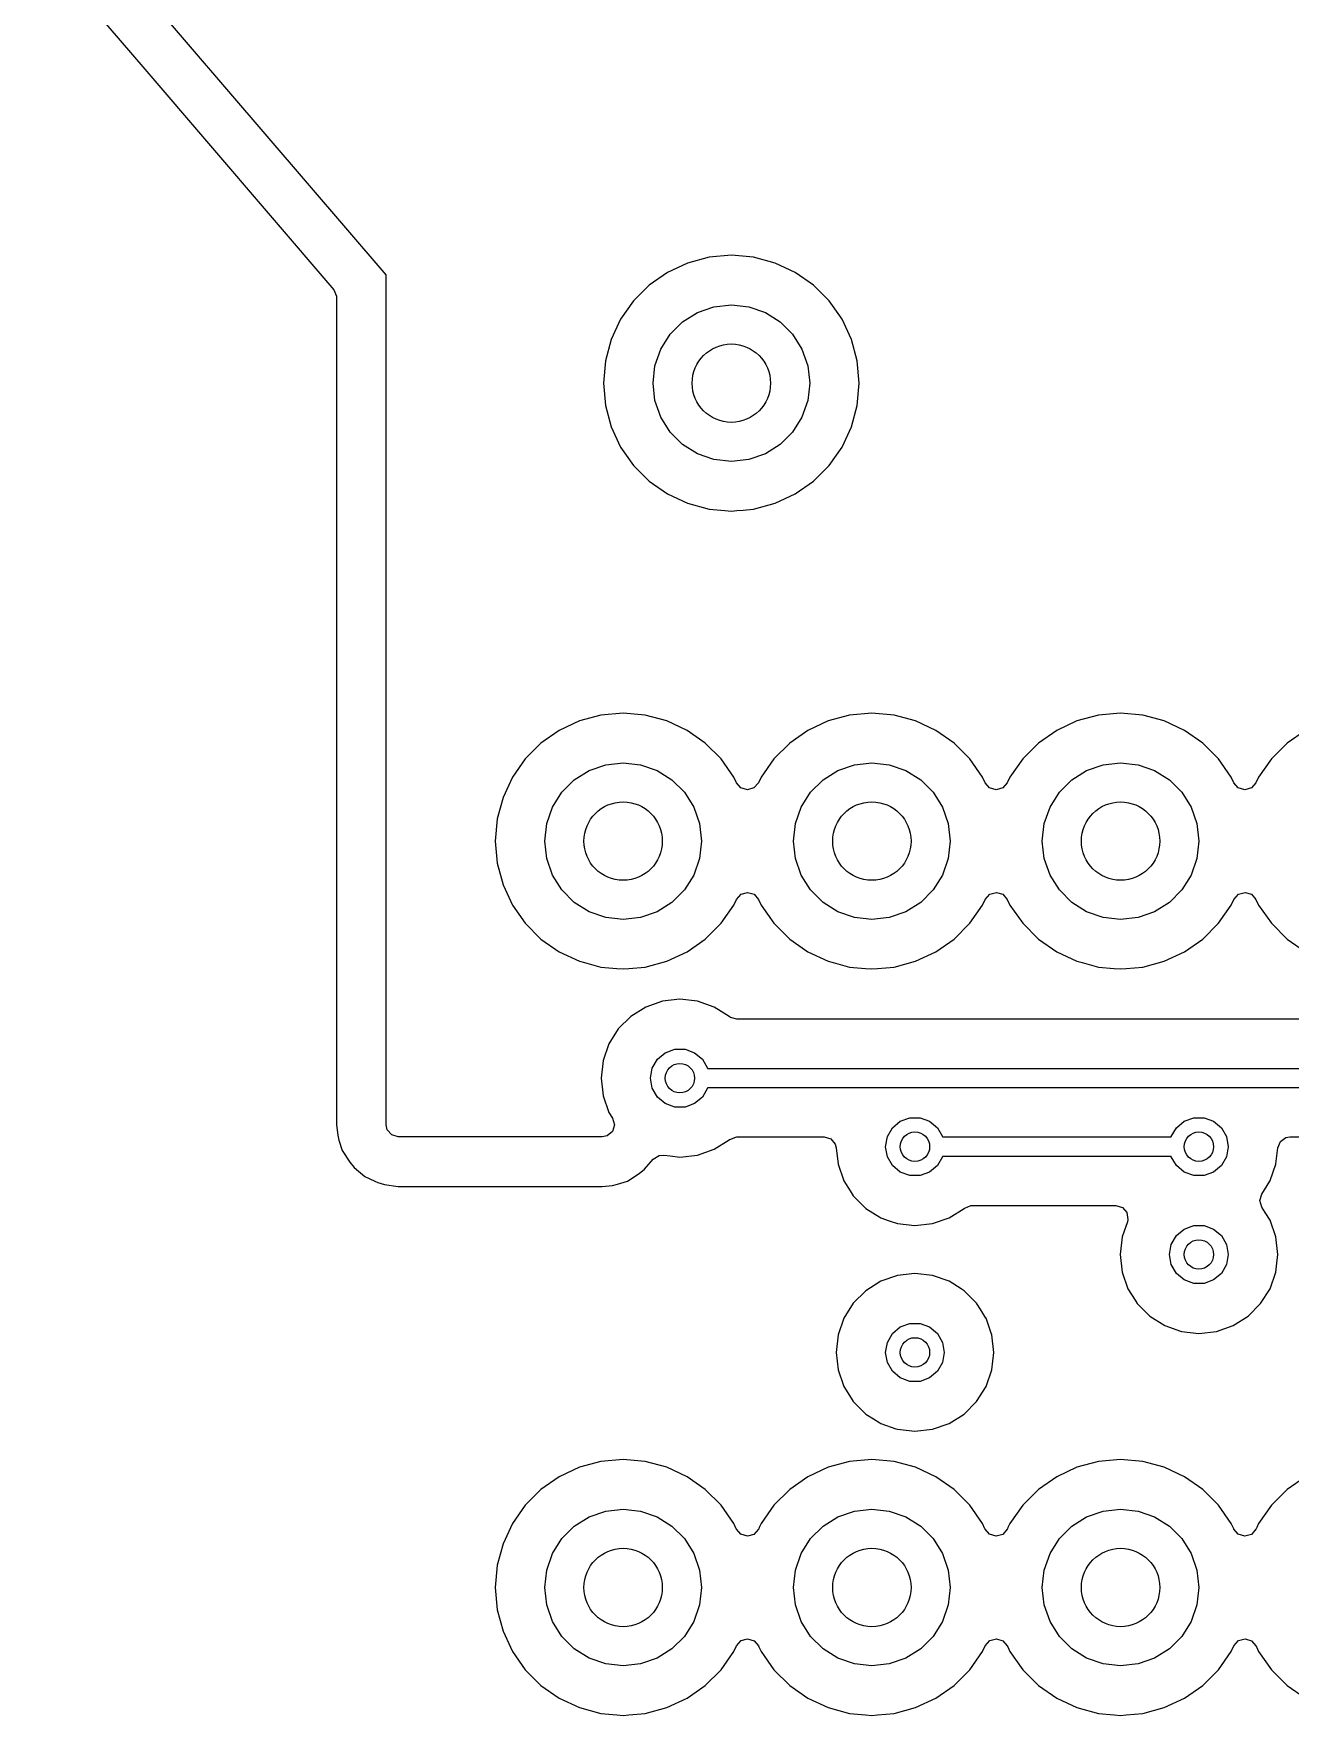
# Model space of a CAD drawing. Extents: x 2.85 to 10.26, y -4.55 to -2.42.
# Drawn here: x 5.685 to 6.19, y -3.776 to -3.1 of the extents above; entities that cross this region are included whole.
import ezdxf

# ---------------------------------------------------------------- set-up
doc = ezdxf.new("R2010")
doc.units = 0
doc.header["$MEASUREMENT"] = 0
doc.layers.add('BLACK', color=7, linetype='CONTINUOUS')

msp = doc.modelspace()

# ---------------------------------------------------------------- linework, layer by layer
at = {"layer": 'BLACK', "linetype": 'CONTINUOUS'}
for p, q in [((5.82677, -3.19685), (5.68504, -3.0315)), ((5.68582, -3.06299), (5.72969, -3.11417)), ((5.72969, -3.11417), (5.80569, -3.20284)), ((5.95663, -3.18974), (5.94797, -3.19206)), ((5.96555, -3.18896), (5.95663, -3.18974)), ((5.95663, -3.18974), (5.95663, -3.18974)), ((5.97448, -3.18974), (5.96555, -3.18896)), ((5.96555, -3.18896), (5.96555, -3.18896)), ((5.98313, -3.19206), (5.97448, -3.18974)), ((5.97448, -3.18974), (5.97448, -3.18974)), ((5.97448, -3.18974), (5.97448, -3.18974)), ((5.97448, -3.18974), (5.97448, -3.18974)), ((5.97448, -3.18974), (5.97448, -3.18974)), ((5.82677, -3.24035), (5.82677, -3.19685)), ((5.82677, -3.19685), (5.82677, -3.19685)), ((5.93985, -3.19584), (5.93251, -3.20098)), ((5.94797, -3.19206), (5.93985, -3.19584)), ((5.93985, -3.19584), (5.93985, -3.19584)), ((5.94797, -3.19206), (5.94797, -3.19206)), ((5.99125, -3.19584), (5.98313, -3.19206)), ((5.98313, -3.19206), (5.98313, -3.19206)), ((5.99859, -3.20098), (5.99125, -3.19584)), ((5.99125, -3.19584), (5.99125, -3.19584)), ((5.80569, -3.20284), (5.80682, -3.20535)), ((5.93251, -3.20098), (5.92618, -3.20732)), ((6.00492, -3.20732), (5.99859, -3.20098)), ((5.80682, -3.20535), (5.80687, -3.20602)), ((5.80687, -3.20602), (5.80687, -3.24035)), ((5.92618, -3.20732), (5.92104, -3.21466)), ((5.95189, -3.21198), (5.95854, -3.20965)), ((5.95854, -3.20965), (5.96555, -3.20886)), ((5.96555, -3.20886), (5.97256, -3.20965)), ((5.97256, -3.20965), (5.97922, -3.21198)), ((6.00621, -3.20916), (6.00492, -3.20732)), ((6.01006, -3.21466), (6.00621, -3.20916)), ((5.92104, -3.21466), (5.91725, -3.22278)), ((5.92104, -3.21466), (5.92104, -3.21466)), ((5.94093, -3.22072), (5.94591, -3.21573)), ((5.94591, -3.21573), (5.95189, -3.21198)), ((5.97922, -3.21198), (5.98519, -3.21573)), ((5.98519, -3.21573), (5.99018, -3.22072)), ((6.01385, -3.22278), (6.01006, -3.21466)), ((5.91725, -3.22278), (5.91494, -3.23143)), ((5.91725, -3.22278), (5.91725, -3.22278)), ((5.93717, -3.22669), (5.94093, -3.22072)), ((5.99018, -3.22072), (5.99393, -3.22669)), ((6.01617, -3.23143), (6.01385, -3.22278)), ((5.93484, -3.23335), (5.93717, -3.22669)), ((5.99393, -3.22669), (5.99626, -3.23335)), ((5.91494, -3.23143), (5.91415, -3.24035)), ((5.91494, -3.23143), (5.91494, -3.23143)), ((5.93406, -3.24035), (5.93484, -3.23335)), ((5.99626, -3.23335), (5.99705, -3.24035)), ((6.01695, -3.24035), (6.01617, -3.23143)), ((5.80687, -3.24035), (5.80687, -3.29134)), ((5.82677, -3.53843), (5.82677, -3.24035)), ((5.91415, -3.24035), (5.91494, -3.24928)), ((5.91415, -3.24035), (5.91415, -3.24035)), ((5.93484, -3.24736), (5.93406, -3.24035)), ((5.99705, -3.24035), (5.99626, -3.24736)), ((6.01617, -3.24928), (6.01695, -3.24035)), ((5.91494, -3.24928), (5.91494, -3.24928)), ((5.91494, -3.24928), (5.91725, -3.25793)), ((5.93717, -3.25402), (5.93484, -3.24736)), ((5.99626, -3.24736), (5.99393, -3.25402)), ((6.01385, -3.25793), (6.01617, -3.24928)), ((5.91725, -3.25793), (5.91725, -3.25793)), ((5.91725, -3.25793), (5.92104, -3.26605)), ((5.94093, -3.25999), (5.93717, -3.25402)), ((5.99393, -3.25402), (5.99018, -3.25999)), ((6.01006, -3.26605), (6.01385, -3.25793)), ((5.94591, -3.26498), (5.94093, -3.25999)), ((5.99018, -3.25999), (5.98519, -3.26498)), ((5.92104, -3.26605), (5.92104, -3.26605)), ((5.92104, -3.26605), (5.92618, -3.27339)), ((5.95189, -3.26873), (5.94591, -3.26498)), ((5.95854, -3.27106), (5.95189, -3.26873)), ((5.96555, -3.27185), (5.95854, -3.27106)), ((5.97256, -3.27106), (5.96555, -3.27185)), ((5.97922, -3.26873), (5.97256, -3.27106)), ((5.98519, -3.26498), (5.97922, -3.26873)), ((6.00492, -3.27339), (6.01006, -3.26605)), ((5.92618, -3.27339), (5.93251, -3.27973)), ((5.99859, -3.27973), (6.00492, -3.27339)), ((5.93251, -3.27973), (5.93251, -3.27973)), ((5.93251, -3.27973), (5.93985, -3.28486)), ((5.93985, -3.28486), (5.94797, -3.28865)), ((5.98313, -3.28865), (5.99125, -3.28486)), ((5.99125, -3.28486), (5.99859, -3.27973)), ((5.80687, -3.29134), (5.80687, -3.53843)), ((5.94797, -3.28865), (5.95663, -3.29097)), ((5.95663, -3.29097), (5.963, -3.29153)), ((5.963, -3.29153), (5.96555, -3.29175)), ((5.96555, -3.29175), (5.96778, -3.29156)), ((5.96555, -3.29175), (5.96555, -3.29175)), ((5.96555, -3.29175), (5.96555, -3.29175)), ((5.96778, -3.29156), (5.97026, -3.29134)), ((5.97026, -3.29134), (5.97448, -3.29097)), ((5.97448, -3.29097), (5.98313, -3.28865)), ((5.90447, -3.37611), (5.89635, -3.3799)), ((5.91312, -3.37379), (5.90447, -3.37611)), ((5.90447, -3.37611), (5.90447, -3.37611)), ((5.92205, -3.37301), (5.91312, -3.37379)), ((5.91312, -3.37379), (5.91312, -3.37379)), ((5.93097, -3.37379), (5.92205, -3.37301)), ((5.92205, -3.37301), (5.92205, -3.37301)), ((5.93963, -3.37611), (5.93097, -3.37379)), ((5.93097, -3.37379), (5.93097, -3.37379)), ((5.93097, -3.37379), (5.93097, -3.37379)), ((5.93097, -3.37379), (5.93097, -3.37379)), ((5.93097, -3.37379), (5.93097, -3.37379)), ((5.94775, -3.3799), (5.93963, -3.37611)), ((5.93963, -3.37611), (5.93963, -3.37611)), ((6.00447, -3.37611), (5.99635, -3.3799)), ((6.01312, -3.37379), (6.00447, -3.37611)), ((6.00447, -3.37611), (6.00447, -3.37611)), ((6.02205, -3.37301), (6.01312, -3.37379)), ((6.01312, -3.37379), (6.01312, -3.37379)), ((6.03097, -3.37379), (6.02205, -3.37301)), ((6.02205, -3.37301), (6.02205, -3.37301)), ((6.03963, -3.37611), (6.03097, -3.37379)), ((6.03097, -3.37379), (6.03097, -3.37379)), ((6.03097, -3.37379), (6.03097, -3.37379)), ((6.03097, -3.37379), (6.03097, -3.37379)), ((6.03097, -3.37379), (6.03097, -3.37379)), ((6.04775, -3.3799), (6.03963, -3.37611)), ((6.03963, -3.37611), (6.03963, -3.37611)), ((6.10447, -3.37611), (6.09635, -3.3799)), ((6.11312, -3.37379), (6.10447, -3.37611)), ((6.10447, -3.37611), (6.10447, -3.37611)), ((6.12205, -3.37301), (6.11312, -3.37379)), ((6.11312, -3.37379), (6.11312, -3.37379)), ((6.13097, -3.37379), (6.12205, -3.37301)), ((6.12205, -3.37301), (6.12205, -3.37301)), ((6.13963, -3.37611), (6.13097, -3.37379)), ((6.13097, -3.37379), (6.13097, -3.37379)), ((6.13097, -3.37379), (6.13097, -3.37379)), ((6.13097, -3.37379), (6.13097, -3.37379)), ((6.13097, -3.37379), (6.13097, -3.37379)), ((6.14775, -3.3799), (6.13963, -3.37611)), ((6.13963, -3.37611), (6.13963, -3.37611)), ((5.88901, -3.38504), (5.88268, -3.39137)), ((5.89635, -3.3799), (5.88901, -3.38504)), ((5.89635, -3.3799), (5.89635, -3.3799)), ((5.95508, -3.38504), (5.94775, -3.3799)), ((5.94775, -3.3799), (5.94775, -3.3799)), ((5.96142, -3.39137), (5.95508, -3.38504)), ((5.98901, -3.38504), (5.98268, -3.39137)), ((5.99635, -3.3799), (5.98901, -3.38504)), ((5.99635, -3.3799), (5.99635, -3.3799)), ((6.05508, -3.38504), (6.04775, -3.3799)), ((6.04775, -3.3799), (6.04775, -3.3799)), ((6.06142, -3.39137), (6.05508, -3.38504)), ((6.08901, -3.38504), (6.08268, -3.39137)), ((6.09635, -3.3799), (6.08901, -3.38504)), ((6.09635, -3.3799), (6.09635, -3.3799)), ((6.15508, -3.38504), (6.14775, -3.3799)), ((6.14775, -3.3799), (6.14775, -3.3799)), ((6.16142, -3.39137), (6.15508, -3.38504)), ((6.18901, -3.38504), (6.18268, -3.39137)), ((6.19635, -3.3799), (6.18901, -3.38504)), ((5.88268, -3.39137), (5.87754, -3.39871)), ((5.91504, -3.3937), (5.92205, -3.39291)), ((5.92205, -3.39291), (5.92906, -3.3937)), ((5.96654, -3.39869), (5.96142, -3.39137)), ((5.96142, -3.39137), (5.96142, -3.39137)), ((5.98268, -3.39137), (5.97754, -3.39871)), ((6.01504, -3.3937), (6.02205, -3.39291)), ((6.02205, -3.39291), (6.02906, -3.3937)), ((6.06654, -3.39869), (6.06142, -3.39137)), ((6.06142, -3.39137), (6.06142, -3.39137)), ((6.08268, -3.39137), (6.07754, -3.39871)), ((6.11504, -3.3937), (6.12205, -3.39291)), ((6.12205, -3.39291), (6.12906, -3.3937)), ((6.16654, -3.39869), (6.16142, -3.39137)), ((6.16142, -3.39137), (6.16142, -3.39137)), ((6.18268, -3.39137), (6.17754, -3.39871)), ((5.87754, -3.39871), (5.87375, -3.40683)), ((5.87754, -3.39871), (5.87754, -3.39871)), ((5.89742, -3.40477), (5.90241, -3.39978)), ((5.90241, -3.39978), (5.90838, -3.39603)), ((5.90838, -3.39603), (5.91504, -3.3937)), ((5.92906, -3.3937), (5.93571, -3.39603)), ((5.93571, -3.39603), (5.94168, -3.39978)), ((5.94168, -3.39978), (5.94667, -3.40477)), ((5.96656, -3.39871), (5.96654, -3.39869)), ((5.96762, -3.401), (5.96656, -3.39871)), ((5.96656, -3.39871), (5.96656, -3.39871)), ((5.97754, -3.39871), (5.97647, -3.401)), ((5.97754, -3.39871), (5.97754, -3.39871)), ((5.99742, -3.40477), (6.00241, -3.39978)), ((6.00241, -3.39978), (6.00838, -3.39603)), ((6.00838, -3.39603), (6.01504, -3.3937)), ((6.02906, -3.3937), (6.03571, -3.39603)), ((6.03571, -3.39603), (6.04168, -3.39978)), ((6.04168, -3.39978), (6.04667, -3.40477)), ((6.06656, -3.39871), (6.06654, -3.39869)), ((6.06762, -3.401), (6.06656, -3.39871)), ((6.06656, -3.39871), (6.06656, -3.39871)), ((6.07754, -3.39871), (6.07647, -3.401)), ((6.07754, -3.39871), (6.07754, -3.39871)), ((6.09742, -3.40477), (6.10241, -3.39978)), ((6.10241, -3.39978), (6.10838, -3.39603)), ((6.10838, -3.39603), (6.11504, -3.3937)), ((6.12906, -3.3937), (6.13571, -3.39603)), ((6.13571, -3.39603), (6.14168, -3.39978)), ((6.14168, -3.39978), (6.14667, -3.40477)), ((6.16656, -3.39871), (6.16654, -3.39869)), ((6.16762, -3.401), (6.16656, -3.39871)), ((6.16656, -3.39871), (6.16656, -3.39871)), ((6.17754, -3.39871), (6.17647, -3.401)), ((6.17754, -3.39871), (6.17754, -3.39871)), ((5.89367, -3.41074), (5.89742, -3.40477)), ((5.94667, -3.40477), (5.95042, -3.41074)), ((5.96938, -3.40302), (5.96762, -3.401)), ((5.97201, -3.40381), (5.96938, -3.40302)), ((5.97465, -3.40306), (5.97201, -3.40381)), ((5.97647, -3.401), (5.97465, -3.40306)), ((5.99367, -3.41074), (5.99742, -3.40477)), ((6.04667, -3.40477), (6.05042, -3.41074)), ((6.06938, -3.40302), (6.06762, -3.401)), ((6.07201, -3.40381), (6.06938, -3.40302)), ((6.07465, -3.40306), (6.07201, -3.40381)), ((6.07647, -3.401), (6.07465, -3.40306)), ((6.09367, -3.41074), (6.09742, -3.40477)), ((6.14667, -3.40477), (6.15042, -3.41074)), ((6.16938, -3.40302), (6.16762, -3.401)), ((6.17201, -3.40381), (6.16938, -3.40302)), ((6.17465, -3.40306), (6.17201, -3.40381)), ((6.17647, -3.401), (6.17465, -3.40306)), ((5.87375, -3.40683), (5.87143, -3.41548)), ((5.87375, -3.40683), (5.87375, -3.40683)), ((5.89134, -3.4174), (5.89367, -3.41074)), ((5.95042, -3.41074), (5.95275, -3.4174)), ((5.99134, -3.4174), (5.99367, -3.41074)), ((6.05042, -3.41074), (6.05275, -3.4174)), ((6.09134, -3.4174), (6.09367, -3.41074)), ((6.15042, -3.41074), (6.15275, -3.4174)), ((5.87143, -3.41548), (5.87065, -3.42441)), ((5.87143, -3.41548), (5.87143, -3.41548)), ((5.89055, -3.42441), (5.89134, -3.4174)), ((5.95275, -3.4174), (5.95354, -3.42441)), ((5.99055, -3.42441), (5.99134, -3.4174)), ((6.05275, -3.4174), (6.05354, -3.42441)), ((6.09055, -3.42441), (6.09134, -3.4174)), ((6.15275, -3.4174), (6.15354, -3.42441)), ((5.87065, -3.42441), (5.87065, -3.42441)), ((5.87065, -3.42441), (5.87143, -3.43333)), ((5.89134, -3.43142), (5.89055, -3.42441)), ((5.95354, -3.42441), (5.95275, -3.43142)), ((5.99134, -3.43142), (5.99055, -3.42441)), ((6.05354, -3.42441), (6.05275, -3.43142)), ((6.09134, -3.43142), (6.09055, -3.42441)), ((6.15354, -3.42441), (6.15275, -3.43142)), ((5.87143, -3.43333), (5.87143, -3.43333)), ((5.87143, -3.43333), (5.87375, -3.44199)), ((5.89367, -3.43808), (5.89134, -3.43142)), ((5.95275, -3.43142), (5.95042, -3.43808)), ((5.99367, -3.43808), (5.99134, -3.43142)), ((6.05275, -3.43142), (6.05042, -3.43808)), ((6.09367, -3.43808), (6.09134, -3.43142)), ((6.15275, -3.43142), (6.15042, -3.43808)), ((5.89742, -3.44405), (5.89367, -3.43808)), ((5.95042, -3.43808), (5.94667, -3.44405)), ((5.99742, -3.44405), (5.99367, -3.43808)), ((6.05042, -3.43808), (6.04667, -3.44405)), ((6.09742, -3.44405), (6.09367, -3.43808)), ((6.15042, -3.43808), (6.14667, -3.44405)), ((5.87375, -3.44199), (5.87375, -3.44199)), ((5.87375, -3.44199), (5.87754, -3.45011)), ((5.90241, -3.44903), (5.89742, -3.44405)), ((5.94667, -3.44405), (5.94168, -3.44903)), ((5.96762, -3.44782), (5.96944, -3.44576)), ((5.96944, -3.44576), (5.97209, -3.44501)), ((5.97209, -3.44501), (5.97472, -3.4458)), ((5.97472, -3.4458), (5.97647, -3.44782)), ((6.00241, -3.44903), (5.99742, -3.44405)), ((6.04667, -3.44405), (6.04168, -3.44903)), ((6.06762, -3.44782), (6.06944, -3.44576)), ((6.06944, -3.44576), (6.07209, -3.44501)), ((6.07209, -3.44501), (6.07472, -3.4458)), ((6.07472, -3.4458), (6.07647, -3.44782)), ((6.10241, -3.44903), (6.09742, -3.44405)), ((6.14667, -3.44405), (6.14168, -3.44903)), ((6.16762, -3.44782), (6.16944, -3.44576)), ((6.16944, -3.44576), (6.17209, -3.44501)), ((6.17209, -3.44501), (6.17472, -3.4458)), ((6.17472, -3.4458), (6.17647, -3.44782)), ((5.87754, -3.45011), (5.87754, -3.45011)), ((5.87754, -3.45011), (5.88268, -3.45745)), ((5.90838, -3.45279), (5.90241, -3.44903)), ((5.91504, -3.45512), (5.90838, -3.45279)), ((5.93571, -3.45279), (5.92906, -3.45512)), ((5.94168, -3.44903), (5.93571, -3.45279)), ((5.96142, -3.45745), (5.96656, -3.45011)), ((5.96656, -3.45011), (5.96762, -3.44782)), ((5.97647, -3.44782), (5.97754, -3.45011)), ((5.97754, -3.45011), (5.97754, -3.45011)), ((5.97754, -3.45011), (5.98268, -3.45745)), ((6.00838, -3.45279), (6.00241, -3.44903)), ((6.01504, -3.45512), (6.00838, -3.45279)), ((6.03571, -3.45279), (6.02906, -3.45512)), ((6.04168, -3.44903), (6.03571, -3.45279)), ((6.06142, -3.45745), (6.06656, -3.45011)), ((6.06656, -3.45011), (6.06762, -3.44782)), ((6.07647, -3.44782), (6.07754, -3.45011)), ((6.07754, -3.45011), (6.07754, -3.45011)), ((6.07754, -3.45011), (6.08268, -3.45745)), ((6.10838, -3.45279), (6.10241, -3.44903)), ((6.11504, -3.45512), (6.10838, -3.45279)), ((6.13571, -3.45279), (6.12906, -3.45512)), ((6.14168, -3.44903), (6.13571, -3.45279)), ((6.16142, -3.45745), (6.16656, -3.45011)), ((6.16656, -3.45011), (6.16762, -3.44782)), ((6.17647, -3.44782), (6.17754, -3.45011)), ((6.17754, -3.45011), (6.17754, -3.45011)), ((6.17754, -3.45011), (6.18268, -3.45745)), ((5.88268, -3.45745), (5.88901, -3.46378)), ((5.92205, -3.45591), (5.91504, -3.45512)), ((5.92906, -3.45512), (5.92205, -3.45591)), ((5.95508, -3.46378), (5.96142, -3.45745)), ((5.98268, -3.45745), (5.98901, -3.46378)), ((6.02205, -3.45591), (6.01504, -3.45512)), ((6.02906, -3.45512), (6.02205, -3.45591)), ((6.05508, -3.46378), (6.06142, -3.45745)), ((6.08268, -3.45745), (6.08901, -3.46378)), ((6.12205, -3.45591), (6.11504, -3.45512)), ((6.12906, -3.45512), (6.12205, -3.45591)), ((6.15508, -3.46378), (6.16142, -3.45745)), ((6.18268, -3.45745), (6.18901, -3.46378)), ((5.88901, -3.46378), (5.88901, -3.46378)), ((5.88901, -3.46378), (5.89635, -3.46892)), ((5.94775, -3.46892), (5.95508, -3.46378)), ((5.98901, -3.46378), (5.98901, -3.46378)), ((5.98901, -3.46378), (5.99635, -3.46892)), ((6.04775, -3.46892), (6.05508, -3.46378)), ((6.08901, -3.46378), (6.08901, -3.46378)), ((6.08901, -3.46378), (6.09635, -3.46892)), ((6.14775, -3.46892), (6.15508, -3.46378)), ((6.18901, -3.46378), (6.18901, -3.46378)), ((6.18901, -3.46378), (6.19635, -3.46892)), ((5.89635, -3.46892), (5.90447, -3.47271)), ((5.90447, -3.47271), (5.90447, -3.47271)), ((5.90447, -3.47271), (5.90447, -3.47271)), ((5.90447, -3.47271), (5.90655, -3.47326)), ((5.90655, -3.47326), (5.91312, -3.47503)), ((5.93097, -3.47503), (5.93963, -3.47271)), ((5.93963, -3.47271), (5.94775, -3.46892)), ((5.99635, -3.46892), (6.00447, -3.47271)), ((6.00447, -3.47271), (6.00447, -3.47271)), ((6.00447, -3.47271), (6.00447, -3.47271)), ((6.00447, -3.47271), (6.00655, -3.47326)), ((6.00655, -3.47326), (6.01312, -3.47503)), ((6.03097, -3.47503), (6.03963, -3.47271)), ((6.03963, -3.47271), (6.04775, -3.46892)), ((6.09635, -3.46892), (6.10447, -3.47271)), ((6.10447, -3.47271), (6.10447, -3.47271)), ((6.10447, -3.47271), (6.10447, -3.47271)), ((6.10447, -3.47271), (6.10655, -3.47326)), ((6.10655, -3.47326), (6.11312, -3.47503)), ((6.13097, -3.47503), (6.13963, -3.47271)), ((6.13963, -3.47271), (6.14775, -3.46892)), ((5.91312, -3.47503), (5.9195, -3.47558)), ((5.9195, -3.47558), (5.92205, -3.47581)), ((5.92205, -3.47581), (5.92428, -3.47561)), ((5.92205, -3.47581), (5.92205, -3.47581)), ((5.92205, -3.47581), (5.92205, -3.47581)), ((5.92428, -3.47561), (5.93097, -3.47503)), ((6.01312, -3.47503), (6.0195, -3.47558)), ((6.0195, -3.47558), (6.02205, -3.47581)), ((6.02205, -3.47581), (6.02428, -3.47561)), ((6.02205, -3.47581), (6.02205, -3.47581)), ((6.02205, -3.47581), (6.02205, -3.47581)), ((6.02428, -3.47561), (6.03097, -3.47503)), ((6.11312, -3.47503), (6.1195, -3.47558)), ((6.1195, -3.47558), (6.12205, -3.47581)), ((6.12205, -3.47581), (6.12428, -3.47561)), ((6.12205, -3.47581), (6.12205, -3.47581)), ((6.12205, -3.47581), (6.12205, -3.47581)), ((6.12428, -3.47561), (6.13097, -3.47503)), ((5.93112, -3.49111), (5.92511, -3.49489)), ((5.93782, -3.48876), (5.93112, -3.49111)), ((5.94488, -3.48797), (5.93782, -3.48876)), ((5.93782, -3.48876), (5.93782, -3.48876)), ((5.95194, -3.48876), (5.94488, -3.48797)), ((5.94488, -3.48797), (5.94488, -3.48797)), ((5.95864, -3.49111), (5.95194, -3.48876)), ((5.95194, -3.48876), (5.95194, -3.48876)), ((5.96144, -3.49287), (5.95864, -3.49111)), ((5.96466, -3.49489), (5.96144, -3.49287)), ((5.92009, -3.49991), (5.91631, -3.50592)), ((5.92511, -3.49489), (5.92009, -3.49991)), ((5.96477, -3.49498), (5.96466, -3.49489)), ((5.96466, -3.49489), (5.96466, -3.49489)), ((5.96517, -3.49527), (5.96477, -3.49498)), ((5.96781, -3.49604), (5.96517, -3.49527)), ((6.34846, -3.49604), (5.96781, -3.49604)), ((5.91631, -3.50592), (5.91396, -3.51263)), ((5.93898, -3.50946), (5.94283, -3.50805)), ((5.94283, -3.50805), (5.94693, -3.50805)), ((5.94693, -3.50805), (5.95079, -3.50946)), ((5.91396, -3.51263), (5.91317, -3.51968)), ((5.91396, -3.51263), (5.91396, -3.51263)), ((5.93378, -3.51565), (5.93583, -3.51209)), ((5.93583, -3.51209), (5.93898, -3.50946)), ((5.95079, -3.50946), (5.95393, -3.51209)), ((5.95393, -3.51209), (5.95598, -3.51565)), ((5.91317, -3.51968), (5.91317, -3.51969)), ((5.91317, -3.51969), (5.91396, -3.52674)), ((5.93307, -3.51969), (5.93378, -3.51565)), ((5.93378, -3.52372), (5.93307, -3.51969)), ((5.95598, -3.51565), (5.956, -3.51575)), ((5.956, -3.51575), (7.76907, -3.51575)), ((5.91396, -3.52674), (5.91396, -3.52674)), ((5.91396, -3.52674), (5.91631, -3.53345)), ((5.93583, -3.52728), (5.93378, -3.52372)), ((5.93898, -3.52991), (5.93583, -3.52728)), ((5.95393, -3.52728), (5.95079, -3.52991)), ((5.95598, -3.52372), (5.95393, -3.52728)), ((5.956, -3.52362), (5.95598, -3.52372)), ((7.76744, -3.52362), (5.956, -3.52362)), ((5.91631, -3.53345), (5.9178, -3.53583)), ((5.94283, -3.53132), (5.93898, -3.52991)), ((5.94693, -3.53132), (5.94283, -3.53132)), ((5.95079, -3.52991), (5.94693, -3.53132)), ((5.80687, -3.53843), (5.80687, -3.53843)), ((5.80687, -3.53843), (5.80732, -3.54266)), ((5.82721, -3.54045), (5.82677, -3.53843)), ((5.82901, -3.54253), (5.82721, -3.54045)), ((5.91775, -3.54111), (5.91565, -3.54289)), ((5.91855, -3.53848), (5.91775, -3.54111)), ((5.9178, -3.53583), (5.91855, -3.53848)), ((6.02827, -3.5432), (6.03032, -3.53965)), ((6.03032, -3.53965), (6.03346, -3.53702)), ((6.03346, -3.53702), (6.03732, -3.53561)), ((6.03732, -3.53561), (6.04142, -3.53561)), ((6.04142, -3.53561), (6.04528, -3.53702)), ((6.04528, -3.53702), (6.04842, -3.53965)), ((6.04842, -3.53965), (6.05047, -3.5432)), ((6.14244, -3.5432), (6.1445, -3.53965)), ((6.1445, -3.53965), (6.14764, -3.53702)), ((6.14764, -3.53702), (6.15149, -3.53561)), ((6.15149, -3.53561), (6.15559, -3.53561)), ((6.15559, -3.53561), (6.15945, -3.53702)), ((6.15945, -3.53702), (6.16259, -3.53965)), ((6.16259, -3.53965), (6.16464, -3.5432)), ((5.80732, -3.54266), (5.80732, -3.54266)), ((5.80732, -3.54266), (5.80777, -3.54468)), ((5.80777, -3.54468), (5.80911, -3.54872)), ((5.83165, -3.54331), (5.82901, -3.54253)), ((5.91367, -3.54331), (5.83165, -3.54331)), ((5.91565, -3.54289), (5.91367, -3.54331)), ((5.95194, -3.55061), (5.95864, -3.54826)), ((5.95864, -3.54826), (5.96466, -3.54448)), ((5.96466, -3.54448), (5.96477, -3.54439)), ((5.96466, -3.54448), (5.96466, -3.54448)), ((5.96477, -3.54439), (5.96485, -3.54436)), ((5.96485, -3.54436), (5.96489, -3.54434)), ((5.96489, -3.54434), (5.96731, -3.54335)), ((5.96489, -3.54434), (5.96489, -3.54434)), ((5.96731, -3.54335), (5.96781, -3.54333)), ((5.96781, -3.54333), (6.00285, -3.54333)), ((6.00285, -3.54333), (6.00549, -3.5441)), ((6.00549, -3.5441), (6.00729, -3.54618)), ((6.00729, -3.54618), (6.0077, -3.54766)), ((6.0077, -3.54766), (6.00845, -3.5543)), ((6.02756, -3.54724), (6.02827, -3.5432)), ((6.02827, -3.55128), (6.02756, -3.54724)), ((6.05047, -3.5432), (6.05049, -3.54331)), ((6.05049, -3.54331), (6.14243, -3.54331)), ((6.14243, -3.54331), (6.14244, -3.5432)), ((6.16464, -3.5432), (6.16535, -3.54724)), ((6.16535, -3.54724), (6.16464, -3.55128)), ((6.18448, -3.55419), (6.18521, -3.54766)), ((6.18521, -3.54766), (6.18628, -3.54513)), ((6.18628, -3.54513), (6.18854, -3.54357)), ((6.18854, -3.54357), (6.19006, -3.54333)), ((6.19006, -3.54333), (6.90227, -3.54333)), ((5.80911, -3.54872), (5.80911, -3.54872)), ((5.80911, -3.54872), (5.81217, -3.55349)), ((5.81217, -3.55349), (5.81217, -3.55349)), ((5.81217, -3.55349), (5.81397, -3.55556)), ((5.93063, -3.55628), (5.93416, -3.55228)), ((5.93416, -3.55228), (5.93649, -3.55082)), ((5.93649, -3.55082), (5.93837, -3.55067)), ((5.93837, -3.55067), (5.94099, -3.55096)), ((5.94099, -3.55096), (5.94488, -3.5514)), ((5.94488, -3.5514), (5.95194, -3.55061)), ((5.94488, -3.5514), (5.94488, -3.5514)), ((5.94488, -3.5514), (5.94488, -3.5514)), ((5.95194, -3.55061), (5.95194, -3.55061)), ((5.95194, -3.55061), (5.95194, -3.55061)), ((6.00845, -3.5543), (6.00845, -3.5543)), ((6.00845, -3.5543), (6.0108, -3.561)), ((6.03032, -3.55484), (6.02827, -3.55128)), ((6.03346, -3.55747), (6.03032, -3.55484)), ((6.04842, -3.55484), (6.04528, -3.55747)), ((6.05047, -3.55128), (6.04842, -3.55484)), ((6.05049, -3.55118), (6.05047, -3.55128)), ((6.14243, -3.55118), (6.05049, -3.55118)), ((6.14244, -3.55128), (6.14243, -3.55118)), ((6.1445, -3.55484), (6.14244, -3.55128)), ((6.14764, -3.55747), (6.1445, -3.55484)), ((6.16259, -3.55484), (6.15945, -3.55747)), ((6.16464, -3.55128), (6.16259, -3.55484)), ((6.18216, -3.56089), (6.18446, -3.5543)), ((6.18446, -3.5543), (6.18448, -3.55419)), ((5.81397, -3.55556), (5.81397, -3.55556)), ((5.81397, -3.55556), (5.81397, -3.55556)), ((5.81397, -3.55556), (5.81825, -3.55927)), ((5.81825, -3.55927), (5.81825, -3.55927)), ((5.81825, -3.55927), (5.81825, -3.55927)), ((5.81825, -3.55927), (5.82219, -3.56107)), ((5.82219, -3.56107), (5.82341, -3.56163)), ((5.82341, -3.56163), (5.82605, -3.5624)), ((5.91978, -3.56235), (5.92374, -3.56107)), ((5.92374, -3.56107), (5.92853, -3.55806)), ((5.92853, -3.55806), (5.93063, -3.55628)), ((6.0108, -3.561), (6.01329, -3.56498)), ((6.03732, -3.55888), (6.03346, -3.55747)), ((6.04142, -3.55888), (6.03732, -3.55888)), ((6.04528, -3.55747), (6.04142, -3.55888)), ((6.15149, -3.55888), (6.14764, -3.55747)), ((6.15559, -3.55888), (6.15149, -3.55888)), ((6.15945, -3.55747), (6.15559, -3.55888)), ((6.17879, -3.5663), (6.18207, -3.56107)), ((6.18207, -3.56107), (6.18212, -3.561)), ((6.18212, -3.561), (6.18216, -3.56089)), ((5.82605, -3.5624), (5.82605, -3.5624)), ((5.82605, -3.5624), (5.83165, -3.56321)), ((5.83165, -3.56321), (5.83165, -3.56321)), ((5.83165, -3.56321), (5.91367, -3.56321)), ((5.91367, -3.56321), (5.9178, -3.56278)), ((5.91367, -3.56321), (5.91367, -3.56321)), ((5.9178, -3.56278), (5.91978, -3.56235)), ((6.01329, -3.56498), (6.01457, -3.56702)), ((6.01457, -3.56702), (6.0196, -3.57204)), ((6.17804, -3.56885), (6.17879, -3.5663)), ((6.17879, -3.57149), (6.17804, -3.56885)), ((6.0196, -3.57204), (6.02238, -3.57379)), ((6.02238, -3.57379), (6.02529, -3.57562)), ((6.02529, -3.57562), (6.02561, -3.57582)), ((6.05313, -3.57582), (6.05914, -3.57204)), ((6.05914, -3.57204), (6.05926, -3.57195)), ((6.05914, -3.57204), (6.05914, -3.57204)), ((6.05926, -3.57195), (6.05934, -3.57192)), ((6.05934, -3.57192), (6.05938, -3.57189)), ((6.05938, -3.5719), (6.0618, -3.57091)), ((6.05938, -3.57189), (6.05938, -3.5719)), ((6.0618, -3.57091), (6.0623, -3.57089)), ((6.0623, -3.57089), (6.12015, -3.57089)), ((6.12015, -3.57089), (6.12279, -3.57166)), ((6.12279, -3.57166), (6.1246, -3.57374)), ((6.1246, -3.57374), (6.12499, -3.57646)), ((6.1802, -3.57374), (6.17879, -3.57149)), ((6.18212, -3.57679), (6.1802, -3.57374)), ((6.02561, -3.57582), (6.02905, -3.57702)), ((6.02905, -3.57702), (6.03231, -3.57816)), ((6.03231, -3.57816), (6.03231, -3.57816)), ((6.03231, -3.57816), (6.03937, -3.57896)), ((6.03937, -3.57896), (6.04643, -3.57816)), ((6.03937, -3.57896), (6.03937, -3.57896)), ((6.03937, -3.57896), (6.03937, -3.57896)), ((6.04643, -3.57816), (6.05313, -3.57582)), ((6.04643, -3.57816), (6.04643, -3.57816)), ((6.04643, -3.57816), (6.04643, -3.57816)), ((6.12476, -3.57738), (6.12262, -3.58349)), ((6.12499, -3.57646), (6.12476, -3.57738)), ((6.1445, -3.58296), (6.14764, -3.58032)), ((6.14764, -3.58032), (6.15149, -3.57892)), ((6.15149, -3.57892), (6.15559, -3.57892)), ((6.15559, -3.57892), (6.15945, -3.58032)), ((6.15945, -3.58032), (6.16259, -3.58296)), ((6.18446, -3.58349), (6.18212, -3.57679)), ((6.12262, -3.58349), (6.12183, -3.59055)), ((6.12262, -3.58349), (6.12262, -3.58349)), ((6.14173, -3.59055), (6.14244, -3.58651)), ((6.14244, -3.58651), (6.1445, -3.58296)), ((6.16259, -3.58296), (6.16464, -3.58651)), ((6.16464, -3.58651), (6.16535, -3.59055)), ((6.18526, -3.59055), (6.18446, -3.58349)), ((6.18446, -3.58349), (6.18446, -3.58349)), ((6.12183, -3.59055), (6.12183, -3.59055)), ((6.12183, -3.59055), (6.12262, -3.59761)), ((6.14244, -3.59459), (6.14173, -3.59055)), ((6.1445, -3.59814), (6.14244, -3.59459)), ((6.16464, -3.59459), (6.16259, -3.59814)), ((6.16535, -3.59055), (6.16464, -3.59459)), ((6.18446, -3.59761), (6.18472, -3.59531)), ((6.18472, -3.59531), (6.18526, -3.59055)), ((6.18526, -3.59055), (6.18526, -3.59055)), ((6.02561, -3.60135), (6.0196, -3.60513)), ((6.03231, -3.599), (6.02561, -3.60135)), ((6.03937, -3.59821), (6.03231, -3.599)), ((6.03231, -3.599), (6.03231, -3.599)), ((6.04643, -3.599), (6.03937, -3.59821)), ((6.03937, -3.59821), (6.03937, -3.59821)), ((6.05313, -3.60135), (6.04643, -3.599)), ((6.04643, -3.599), (6.04643, -3.599)), ((6.05791, -3.60435), (6.05313, -3.60135)), ((6.12262, -3.59761), (6.12262, -3.59761)), ((6.12262, -3.59761), (6.12497, -3.60431)), ((6.14764, -3.60078), (6.1445, -3.59814)), ((6.15149, -3.60218), (6.14764, -3.60078)), ((6.15559, -3.60218), (6.15149, -3.60218)), ((6.15945, -3.60078), (6.15559, -3.60218)), ((6.16259, -3.59814), (6.15945, -3.60078)), ((6.18212, -3.60431), (6.18446, -3.59761)), ((6.0196, -3.60513), (6.01457, -3.61015)), ((6.05914, -3.60513), (6.05791, -3.60435)), ((6.06417, -3.61015), (6.05914, -3.60513)), ((6.12497, -3.60431), (6.12791, -3.60898)), ((6.12791, -3.60898), (6.12875, -3.61033)), ((6.17834, -3.61033), (6.18212, -3.60431)), ((6.0108, -3.61616), (6.00845, -3.62286)), ((6.01457, -3.61015), (6.0108, -3.61616)), ((6.06585, -3.61283), (6.06417, -3.61015)), ((6.06792, -3.61612), (6.06585, -3.61283)), ((6.06794, -3.61616), (6.06792, -3.61612)), ((6.07004, -3.62214), (6.06794, -3.61616)), ((6.12875, -3.61033), (6.13377, -3.61535)), ((6.13377, -3.61535), (6.13978, -3.61913)), ((6.1673, -3.61913), (6.17332, -3.61535)), ((6.17332, -3.61535), (6.17834, -3.61033)), ((6.00845, -3.62286), (6.00765, -3.62992)), ((6.00845, -3.62286), (6.00845, -3.62286)), ((6.02827, -3.62588), (6.03032, -3.62233)), ((6.03032, -3.62233), (6.03346, -3.61969)), ((6.03346, -3.61969), (6.03732, -3.61829)), ((6.03732, -3.61829), (6.04142, -3.61829)), ((6.04142, -3.61829), (6.04528, -3.61969)), ((6.04528, -3.61969), (6.04842, -3.62233)), ((6.04842, -3.62233), (6.05047, -3.62588)), ((6.07029, -3.62286), (6.07004, -3.62214)), ((6.07109, -3.62992), (6.07029, -3.62286)), ((6.07029, -3.62286), (6.07029, -3.62286)), ((6.13978, -3.61913), (6.14612, -3.62134)), ((6.14612, -3.62134), (6.14649, -3.62147)), ((6.14649, -3.62147), (6.14649, -3.62147)), ((6.14649, -3.62147), (6.15354, -3.62227)), ((6.15354, -3.62227), (6.1606, -3.62147)), ((6.15354, -3.62227), (6.15354, -3.62227)), ((6.15354, -3.62227), (6.15354, -3.62227)), ((6.1606, -3.62147), (6.1673, -3.61913)), ((6.1606, -3.62147), (6.1606, -3.62147)), ((6.1606, -3.62147), (6.1606, -3.62147)), ((6.02756, -3.62992), (6.02827, -3.62588)), ((6.05047, -3.62588), (6.05118, -3.62992)), ((6.00765, -3.62992), (6.00845, -3.63698)), ((6.00765, -3.62992), (6.00765, -3.62992)), ((6.02827, -3.63396), (6.02756, -3.62992)), ((6.03032, -3.63751), (6.02827, -3.63396)), ((6.05047, -3.63396), (6.04842, -3.63751)), ((6.05118, -3.62992), (6.05047, -3.63396)), ((6.07029, -3.63698), (6.07109, -3.62992)), ((6.07109, -3.62992), (6.07109, -3.62992)), ((6.00845, -3.63698), (6.00845, -3.63698)), ((6.00845, -3.63698), (6.0108, -3.64368)), ((6.03346, -3.64015), (6.03032, -3.63751)), ((6.03732, -3.64155), (6.03346, -3.64015)), ((6.04142, -3.64155), (6.03732, -3.64155)), ((6.04528, -3.64015), (6.04142, -3.64155)), ((6.04842, -3.63751), (6.04528, -3.64015)), ((6.06794, -3.64368), (6.07029, -3.63698)), ((6.07029, -3.63698), (6.07029, -3.63698)), ((6.0108, -3.64368), (6.01367, -3.64826)), ((6.01367, -3.64826), (6.01457, -3.6497)), ((6.01457, -3.6497), (6.0196, -3.65472)), ((6.05914, -3.65472), (6.06417, -3.6497)), ((6.06417, -3.6497), (6.06794, -3.64368)), ((6.0196, -3.65472), (6.02269, -3.65666)), ((6.02269, -3.65666), (6.02524, -3.65826)), ((6.05313, -3.6585), (6.05914, -3.65472)), ((6.02524, -3.65826), (6.02561, -3.6585)), ((6.02561, -3.6585), (6.03162, -3.6606)), ((6.03162, -3.6606), (6.03231, -3.66084)), ((6.03231, -3.66084), (6.03231, -3.66084)), ((6.03231, -3.66084), (6.03937, -3.66164)), ((6.03937, -3.66164), (6.04643, -3.66084)), ((6.03937, -3.66164), (6.03937, -3.66164)), ((6.03937, -3.66164), (6.03937, -3.66164)), ((6.04643, -3.66084), (6.05313, -3.6585)), ((6.04643, -3.66084), (6.04643, -3.66084)), ((6.04643, -3.66084), (6.04643, -3.66084)), ((5.90447, -3.67611), (5.89635, -3.6799)), ((5.91312, -3.67379), (5.90447, -3.67611)), ((5.90447, -3.67611), (5.90447, -3.67611)), ((5.92205, -3.67301), (5.91312, -3.67379)), ((5.91312, -3.67379), (5.91312, -3.67379)), ((5.93097, -3.67379), (5.92205, -3.67301)), ((5.92205, -3.67301), (5.92205, -3.67301)), ((5.93963, -3.67611), (5.93097, -3.67379)), ((5.93097, -3.67379), (5.93097, -3.67379)), ((5.93097, -3.67379), (5.93097, -3.67379)), ((5.93097, -3.67379), (5.93097, -3.67379)), ((5.93097, -3.67379), (5.93097, -3.67379)), ((5.94775, -3.6799), (5.93963, -3.67611)), ((5.93963, -3.67611), (5.93963, -3.67611)), ((6.00447, -3.67611), (5.99635, -3.6799)), ((6.01312, -3.67379), (6.00447, -3.67611)), ((6.00447, -3.67611), (6.00447, -3.67611)), ((6.02205, -3.67301), (6.01312, -3.67379)), ((6.01312, -3.67379), (6.01312, -3.67379)), ((6.03097, -3.67379), (6.02205, -3.67301)), ((6.02205, -3.67301), (6.02205, -3.67301)), ((6.03963, -3.67611), (6.03097, -3.67379)), ((6.03097, -3.67379), (6.03097, -3.67379)), ((6.03097, -3.67379), (6.03097, -3.67379)), ((6.03097, -3.67379), (6.03097, -3.67379)), ((6.03097, -3.67379), (6.03097, -3.67379)), ((6.04775, -3.6799), (6.03963, -3.67611)), ((6.03963, -3.67611), (6.03963, -3.67611)), ((6.10447, -3.67611), (6.09635, -3.6799)), ((6.11312, -3.67379), (6.10447, -3.67611)), ((6.10447, -3.67611), (6.10447, -3.67611)), ((6.12205, -3.67301), (6.11312, -3.67379)), ((6.11312, -3.67379), (6.11312, -3.67379)), ((6.13097, -3.67379), (6.12205, -3.67301)), ((6.12205, -3.67301), (6.12205, -3.67301)), ((6.13963, -3.67611), (6.13097, -3.67379)), ((6.13097, -3.67379), (6.13097, -3.67379)), ((6.13097, -3.67379), (6.13097, -3.67379)), ((6.13097, -3.67379), (6.13097, -3.67379)), ((6.13097, -3.67379), (6.13097, -3.67379)), ((6.14775, -3.6799), (6.13963, -3.67611)), ((6.13963, -3.67611), (6.13963, -3.67611)), ((5.89635, -3.6799), (5.88901, -3.68504)), ((5.89635, -3.6799), (5.89635, -3.6799)), ((5.95508, -3.68504), (5.94775, -3.6799)), ((5.94775, -3.6799), (5.94775, -3.6799)), ((5.99635, -3.6799), (5.98901, -3.68504)), ((5.99635, -3.6799), (5.99635, -3.6799)), ((6.05508, -3.68504), (6.04775, -3.6799)), ((6.04775, -3.6799), (6.04775, -3.6799)), ((6.09635, -3.6799), (6.08901, -3.68504)), ((6.09635, -3.6799), (6.09635, -3.6799)), ((6.15508, -3.68504), (6.14775, -3.6799)), ((6.14775, -3.6799), (6.14775, -3.6799)), ((6.19635, -3.6799), (6.18901, -3.68504)), ((5.88901, -3.68504), (5.88268, -3.69137)), ((5.96142, -3.69137), (5.95508, -3.68504)), ((5.98901, -3.68504), (5.98268, -3.69137)), ((6.06142, -3.69137), (6.05508, -3.68504)), ((6.08901, -3.68504), (6.08268, -3.69137)), ((6.16142, -3.69137), (6.15508, -3.68504)), ((6.18901, -3.68504), (6.18268, -3.69137)), ((5.88268, -3.69137), (5.87754, -3.69871)), ((5.90241, -3.69978), (5.90838, -3.69603)), ((5.90838, -3.69603), (5.91504, -3.6937)), ((5.91504, -3.6937), (5.92205, -3.69291)), ((5.92205, -3.69291), (5.92906, -3.6937)), ((5.92906, -3.6937), (5.93571, -3.69603)), ((5.93571, -3.69603), (5.94168, -3.69978)), ((5.96656, -3.69871), (5.96142, -3.69137)), ((5.96142, -3.69137), (5.96142, -3.69137)), ((5.98268, -3.69137), (5.97754, -3.69871)), ((6.00241, -3.69978), (6.00838, -3.69603)), ((6.00838, -3.69603), (6.01504, -3.6937)), ((6.01504, -3.6937), (6.02205, -3.69291)), ((6.02205, -3.69291), (6.02906, -3.6937)), ((6.02906, -3.6937), (6.03571, -3.69603)), ((6.03571, -3.69603), (6.04168, -3.69978)), ((6.06656, -3.69871), (6.06142, -3.69137)), ((6.06142, -3.69137), (6.06142, -3.69137)), ((6.08268, -3.69137), (6.07754, -3.69871)), ((6.10241, -3.69978), (6.10838, -3.69603)), ((6.10838, -3.69603), (6.11504, -3.6937)), ((6.11504, -3.6937), (6.12205, -3.69291)), ((6.12205, -3.69291), (6.12906, -3.6937)), ((6.12906, -3.6937), (6.13571, -3.69603)), ((6.13571, -3.69603), (6.14168, -3.69978)), ((6.16656, -3.69871), (6.16142, -3.69137)), ((6.16142, -3.69137), (6.16142, -3.69137)), ((6.18268, -3.69137), (6.17754, -3.69871)), ((5.87754, -3.69871), (5.87375, -3.70683)), ((5.87754, -3.69871), (5.87754, -3.69871)), ((5.89742, -3.70477), (5.90241, -3.69978)), ((5.94168, -3.69978), (5.94667, -3.70477)), ((5.96753, -3.70079), (5.96656, -3.69871)), ((5.96762, -3.701), (5.96753, -3.70079)), ((5.96938, -3.70302), (5.96762, -3.701)), ((5.97201, -3.70381), (5.96938, -3.70302)), ((5.97465, -3.70306), (5.97201, -3.70381)), ((5.97647, -3.701), (5.97465, -3.70306)), ((5.97657, -3.70079), (5.97647, -3.701)), ((5.97678, -3.70033), (5.97657, -3.70079)), ((5.97754, -3.69871), (5.97678, -3.70033)), ((5.97754, -3.69871), (5.97754, -3.69871)), ((5.99742, -3.70477), (6.00241, -3.69978)), ((6.04168, -3.69978), (6.04667, -3.70477)), ((6.06753, -3.70079), (6.06656, -3.69871)), ((6.06762, -3.701), (6.06753, -3.70079)), ((6.06938, -3.70302), (6.06762, -3.701)), ((6.07201, -3.70381), (6.06938, -3.70302)), ((6.07465, -3.70306), (6.07201, -3.70381)), ((6.07647, -3.701), (6.07465, -3.70306)), ((6.07657, -3.70079), (6.07647, -3.701)), ((6.07678, -3.70033), (6.07657, -3.70079)), ((6.07754, -3.69871), (6.07678, -3.70033)), ((6.07754, -3.69871), (6.07754, -3.69871)), ((6.09742, -3.70477), (6.10241, -3.69978)), ((6.14168, -3.69978), (6.14667, -3.70477)), ((6.16753, -3.70079), (6.16656, -3.69871)), ((6.16762, -3.701), (6.16753, -3.70079)), ((6.16938, -3.70302), (6.16762, -3.701)), ((6.17201, -3.70381), (6.16938, -3.70302)), ((6.17465, -3.70306), (6.17201, -3.70381)), ((6.17647, -3.701), (6.17465, -3.70306)), ((6.17657, -3.70079), (6.17647, -3.701)), ((6.17678, -3.70033), (6.17657, -3.70079)), ((6.17754, -3.69871), (6.17678, -3.70033)), ((6.17754, -3.69871), (6.17754, -3.69871)), ((5.87375, -3.70683), (5.87143, -3.71548)), ((5.87375, -3.70683), (5.87375, -3.70683)), ((5.89134, -3.7174), (5.89367, -3.71074)), ((5.89367, -3.71074), (5.89742, -3.70477)), ((5.94667, -3.70477), (5.95042, -3.71074)), ((5.95042, -3.71074), (5.95275, -3.7174)), ((5.99134, -3.7174), (5.99367, -3.71074)), ((5.99367, -3.71074), (5.99742, -3.70477)), ((6.04667, -3.70477), (6.05042, -3.71074)), ((6.05042, -3.71074), (6.05275, -3.7174)), ((6.09134, -3.7174), (6.09367, -3.71074)), ((6.09367, -3.71074), (6.09742, -3.70477)), ((6.14667, -3.70477), (6.15042, -3.71074)), ((6.15042, -3.71074), (6.15275, -3.7174)), ((5.87143, -3.71548), (5.87065, -3.72441)), ((5.87143, -3.71548), (5.87143, -3.71548)), ((5.89055, -3.72441), (5.89134, -3.7174)), ((5.95275, -3.7174), (5.95354, -3.72441)), ((5.99055, -3.72441), (5.99134, -3.7174)), ((6.05275, -3.7174), (6.05354, -3.72441)), ((6.09055, -3.72441), (6.09134, -3.7174)), ((6.15275, -3.7174), (6.15354, -3.72441)), ((5.87065, -3.72441), (5.87143, -3.73333)), ((5.87065, -3.72441), (5.87065, -3.72441)), ((5.89134, -3.73142), (5.89055, -3.72441)), ((5.95354, -3.72441), (5.95275, -3.73142)), ((5.99134, -3.73142), (5.99055, -3.72441)), ((6.05354, -3.72441), (6.05275, -3.73142)), ((6.09134, -3.73142), (6.09055, -3.72441)), ((6.15354, -3.72441), (6.15275, -3.73142)), ((5.87143, -3.73333), (5.87143, -3.73333)), ((5.87143, -3.73333), (5.87375, -3.74199)), ((5.89367, -3.73808), (5.89134, -3.73142)), ((5.95275, -3.73142), (5.95042, -3.73808)), ((5.99367, -3.73808), (5.99134, -3.73142)), ((6.05275, -3.73142), (6.05042, -3.73808)), ((6.09367, -3.73808), (6.09134, -3.73142)), ((6.15275, -3.73142), (6.15042, -3.73808)), ((5.87375, -3.74199), (5.87375, -3.74199)), ((5.87375, -3.74199), (5.87754, -3.75011)), ((5.89742, -3.74405), (5.89367, -3.73808)), ((5.90241, -3.74903), (5.89742, -3.74405)), ((5.94667, -3.74405), (5.94168, -3.74903)), ((5.95042, -3.73808), (5.94667, -3.74405)), ((5.99742, -3.74405), (5.99367, -3.73808)), ((6.00241, -3.74903), (5.99742, -3.74405)), ((6.04667, -3.74405), (6.04168, -3.74903)), ((6.05042, -3.73808), (6.04667, -3.74405)), ((6.09742, -3.74405), (6.09367, -3.73808)), ((6.10241, -3.74903), (6.09742, -3.74405)), ((6.14667, -3.74405), (6.14168, -3.74903)), ((6.15042, -3.73808), (6.14667, -3.74405)), ((5.87754, -3.75011), (5.87754, -3.75011)), ((5.87754, -3.75011), (5.88268, -3.75745)), ((5.90838, -3.75279), (5.90241, -3.74903)), ((5.94168, -3.74903), (5.93571, -3.75279)), ((5.96142, -3.75745), (5.96656, -3.75011)), ((5.96656, -3.75011), (5.96762, -3.74782)), ((5.96762, -3.74782), (5.96944, -3.74576)), ((5.96944, -3.74576), (5.97209, -3.74501)), ((5.97209, -3.74501), (5.97472, -3.7458)), ((5.97472, -3.7458), (5.97647, -3.74782)), ((5.97647, -3.74782), (5.97667, -3.74825)), ((5.97667, -3.74825), (5.97754, -3.75011)), ((5.97754, -3.75011), (5.97754, -3.75011)), ((5.97754, -3.75011), (5.98268, -3.75745)), ((6.00838, -3.75279), (6.00241, -3.74903)), ((6.04168, -3.74903), (6.03571, -3.75279)), ((6.06142, -3.75745), (6.06656, -3.75011)), ((6.06656, -3.75011), (6.06762, -3.74782)), ((6.06762, -3.74782), (6.06944, -3.74576)), ((6.06944, -3.74576), (6.07209, -3.74501)), ((6.07209, -3.74501), (6.07472, -3.7458)), ((6.07472, -3.7458), (6.07647, -3.74782)), ((6.07647, -3.74782), (6.07667, -3.74825)), ((6.07667, -3.74825), (6.07754, -3.75011)), ((6.07754, -3.75011), (6.07754, -3.75011)), ((6.07754, -3.75011), (6.08268, -3.75745)), ((6.10838, -3.75279), (6.10241, -3.74903)), ((6.14168, -3.74903), (6.13571, -3.75279)), ((6.16142, -3.75745), (6.16656, -3.75011)), ((6.16656, -3.75011), (6.16762, -3.74782)), ((6.16762, -3.74782), (6.16944, -3.74576)), ((6.16944, -3.74576), (6.17209, -3.74501)), ((6.17209, -3.74501), (6.17472, -3.7458)), ((6.17472, -3.7458), (6.17647, -3.74782)), ((6.17647, -3.74782), (6.17667, -3.74825)), ((6.17667, -3.74825), (6.17754, -3.75011)), ((6.17754, -3.75011), (6.17754, -3.75011)), ((6.17754, -3.75011), (6.18268, -3.75745)), ((5.88268, -3.75745), (5.88901, -3.76378)), ((5.91504, -3.75512), (5.90838, -3.75279)), ((5.92205, -3.75591), (5.91504, -3.75512)), ((5.92906, -3.75512), (5.92205, -3.75591)), ((5.93571, -3.75279), (5.92906, -3.75512)), ((5.95508, -3.76378), (5.96142, -3.75745)), ((5.98268, -3.75745), (5.98901, -3.76378)), ((6.01504, -3.75512), (6.00838, -3.75279)), ((6.02205, -3.75591), (6.01504, -3.75512)), ((6.02906, -3.75512), (6.02205, -3.75591)), ((6.03571, -3.75279), (6.02906, -3.75512)), ((6.05508, -3.76378), (6.06142, -3.75745)), ((6.08268, -3.75745), (6.08901, -3.76378)), ((6.11504, -3.75512), (6.10838, -3.75279)), ((6.12205, -3.75591), (6.11504, -3.75512)), ((6.12906, -3.75512), (6.12205, -3.75591)), ((6.13571, -3.75279), (6.12906, -3.75512)), ((6.15508, -3.76378), (6.16142, -3.75745)), ((6.18268, -3.75745), (6.18901, -3.76378)), ((5.88901, -3.76378), (5.88901, -3.76378)), ((5.88901, -3.76378), (5.89635, -3.76892)), ((5.94775, -3.76892), (5.95508, -3.76378)), ((5.98901, -3.76378), (5.98901, -3.76378)), ((5.98901, -3.76378), (5.99635, -3.76892)), ((6.04775, -3.76892), (6.05508, -3.76378)), ((6.08901, -3.76378), (6.08901, -3.76378)), ((6.08901, -3.76378), (6.09635, -3.76892)), ((6.14775, -3.76892), (6.15508, -3.76378)), ((6.18901, -3.76378), (6.18901, -3.76378)), ((6.18901, -3.76378), (6.19635, -3.76892)), ((5.89635, -3.76892), (5.90447, -3.77271)), ((5.93963, -3.77271), (5.94775, -3.76892)), ((5.99635, -3.76892), (6.00447, -3.77271)), ((6.03963, -3.77271), (6.04775, -3.76892)), ((6.09635, -3.76892), (6.10447, -3.77271)), ((6.13963, -3.77271), (6.14775, -3.76892)), ((5.90447, -3.77271), (5.91312, -3.77502)), ((5.91312, -3.77502), (5.9195, -3.77558)), ((5.9195, -3.77558), (5.92205, -3.77581)), ((5.92205, -3.77581), (5.92428, -3.77561)), ((5.92205, -3.77581), (5.92205, -3.77581)), ((5.92205, -3.77581), (5.92205, -3.77581)), ((5.92428, -3.77561), (5.93097, -3.77502)), ((5.93097, -3.77502), (5.93963, -3.77271)), ((6.00447, -3.77271), (6.01312, -3.77502)), ((6.01312, -3.77502), (6.0195, -3.77558)), ((6.0195, -3.77558), (6.02205, -3.77581)), ((6.02205, -3.77581), (6.02428, -3.77561)), ((6.02205, -3.77581), (6.02205, -3.77581)), ((6.02205, -3.77581), (6.02205, -3.77581)), ((6.02428, -3.77561), (6.03097, -3.77502)), ((6.03097, -3.77502), (6.03963, -3.77271)), ((6.10447, -3.77271), (6.11312, -3.77502)), ((6.11312, -3.77502), (6.1195, -3.77558)), ((6.1195, -3.77558), (6.12205, -3.77581)), ((6.12205, -3.77581), (6.12428, -3.77561)), ((6.12205, -3.77581), (6.12205, -3.77581)), ((6.12205, -3.77581), (6.12205, -3.77581)), ((6.12428, -3.77561), (6.13097, -3.77502)), ((6.13097, -3.77502), (6.13963, -3.77271))]:
    msp.add_line(p, q, dxfattribs=at)
at = {"layer": 'BLACK'}
for centre, radius in [((5.96555, -3.24035), 0.01575), ((5.92205, -3.42441), 0.01575), ((6.02205, -3.42441), 0.01575), ((6.12205, -3.42441), 0.01575), ((5.94488, -3.51969), 0.00591), ((6.03937, -3.54724), 0.00591), ((6.15354, -3.54724), 0.00591), ((6.15354, -3.59055), 0.00591), ((6.03937, -3.62992), 0.00591), ((5.92205, -3.72441), 0.01575), ((6.02205, -3.72441), 0.01575), ((6.12205, -3.72441), 0.01575)]:
    msp.add_circle(centre, radius, dxfattribs=at)

doc.saveas('drawing.dxf')
